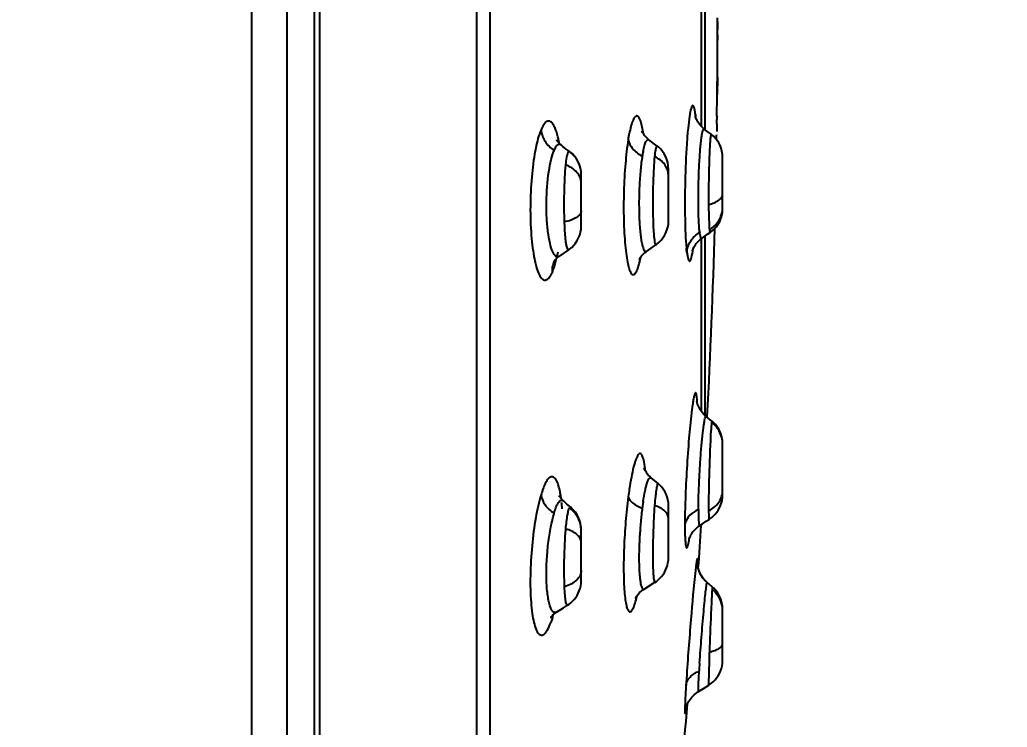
# Model space of a CAD drawing. Header units: millimetres. Extents: x 1241 to 1836, y -3 to 418.
# Drawn here: x 1492.24 to 1509.21, y 182.43 to 194.59 of the extents above; entities that cross this region are included whole.
import ezdxf

# ---------------------------------------------------------------- set-up
doc = ezdxf.new("R2010")
doc.units = ezdxf.units.MM
doc.header["$LTSCALE"] = 32.67
doc.header["$PDMODE"] = 3
doc.header["$PDSIZE"] = 0.3
doc.layers.get('0').update_dxf_attribs({"linetype": 'CONTINUOUS'})
doc.layers.get('Defpoints').update_dxf_attribs({"linetype": 'CONTINUOUS'})
doc.layers.add('1', color=7, linetype='CONTINUOUS')
doc.layers.add('\\M+5B3DF\\M+5B4E7\\M+5CFDF', color=3, linetype='CONTINUOUS', lineweight=18)
doc.styles.add('\\M+5CAFD\\M+5D7D6', font='txt.shx')
doc.dimstyles.new('X\\M+5B3DF\\M+5B4E7\\M+5D1F9\\M+5CABD', dxfattribs={"dimtxt": 2, "dimasz": 1.5, "dimexe": 0.5, "dimexo": 0, "dimgap": 1, "dimtad": 1, "dimtoh": 1, "dimdec": 1, "dimzin": 1, "dimdsep": 46, "dimtxsty": '\\M+5CAFD\\M+5D7D6', "dimcen": 0, "dimadec": 0, "dimazin": 0, "dimtfac": 1, "dimtdec": 1, "dimtmove": 0, "dimatfit": 3, "dimfxl": 0, "dimtolj": 1, "dimtzin": 0, "dimarcsym": 0})

# ---------------------------------------------------------------- blocks, each defined once
blk = doc.blocks.new('*D53')
at = {"layer": '\\M+5B3DF\\M+5B4E7\\M+5CFDF', "color": 0, "lineweight": -2}
for p, q in [((1498.259, 234.288), (1539.015, 234.288)), ((1538.515, 110.356), (1538.515, 229.288)), ((1416.232, 105.356), (1539.015, 105.356))]:
    blk.add_line(p, q, dxfattribs=at)
at = {"layer": '\\M+5B3DF\\M+5B4E7\\M+5CFDF', "color": 0}
for points in [[(1537.682, 229.288), (1539.348, 229.288), (1538.515, 234.288)], [(1537.682, 110.356), (1539.348, 110.356), (1538.515, 105.356)]]:
    blk.add_solid(points, dxfattribs=at)
at = {"layer": 'Defpoints', "color": 0}
for p in [(1498.259, 234.288), (1538.515, 234.288), (1416.232, 105.356)]:
    blk.add_point(p, dxfattribs=at)
at = {"layer": '\\M+5B3DF\\M+5B4E7\\M+5CFDF', "color": 0, "insert": (1534.515, 169.822), "char_height": 6, "attachment_point": 5, "rotation": 90, "style": '\\M+5CAFD\\M+5D7D6'}
blk.add_mtext('\\A1;128.9', dxfattribs=at)
blk = doc.blocks.new('*D54')
at = {"layer": '\\M+5B3DF\\M+5B4E7\\M+5CFDF', "color": 0, "lineweight": -2}
for p, q in [((1498.259, 234.288), (1521.411, 234.288)), ((1520.911, 159.95), (1520.911, 229.288)), ((1498.259, 154.95), (1521.411, 154.95))]:
    blk.add_line(p, q, dxfattribs=at)
at = {"layer": '\\M+5B3DF\\M+5B4E7\\M+5CFDF', "color": 0}
for points in [[(1520.078, 229.288), (1521.745, 229.288), (1520.911, 234.288)], [(1520.078, 159.95), (1521.745, 159.95), (1520.911, 154.95)]]:
    blk.add_solid(points, dxfattribs=at)
at = {"layer": 'Defpoints', "color": 0}
for p in [(1498.259, 234.288), (1520.911, 234.288), (1498.259, 154.95)]:
    blk.add_point(p, dxfattribs=at)
at = {"layer": '\\M+5B3DF\\M+5B4E7\\M+5CFDF', "color": 0, "insert": (1516.911, 194.619), "char_height": 6, "attachment_point": 5, "rotation": 90, "style": '\\M+5CAFD\\M+5D7D6'}
blk.add_mtext('\\A1;79.3', dxfattribs=at)
blk = doc.blocks.new('*D57')
at = {"layer": '\\M+5B3DF\\M+5B4E7\\M+5CFDF', "color": 0, "lineweight": -2}
blk.add_arc((1407.106, 194.619), 53.683, 235.8747, 354.6616, dxfattribs=at)
at = {"layer": '\\M+5B3DF\\M+5B4E7\\M+5CFDF', "color": 0}
for points in [[(1459.724, 189.663), (1461.389, 189.586), (1460.79, 194.619)], [(1376.491, 149.512), (1377.489, 150.847), (1372.986, 153.174)]]:
    blk.add_solid(points, dxfattribs=at)
at = {"layer": 'Defpoints', "color": 0}
for p in [(1415.416, 204.713), (1379.014, 194.619), (1508.564, 194.619), (1410.562, 141.047), (1348.677, 123.647)]:
    blk.add_point(p, dxfattribs=at)
at = {"layer": '\\M+5B3DF\\M+5B4E7\\M+5CFDF', "color": 0, "insert": (1428.314, 149.689), "char_height": 6, "attachment_point": 5, "rotation": 25.2682, "style": '\\M+5CAFD\\M+5D7D6'}
blk.add_mtext('\\A1;129°', dxfattribs=at)

msp = doc.modelspace()

# ---------------------------------------------------------------- linework, layer by layer
at = {"color": 7, "linetype": 'Continuous'}
for p, q in [((1503.948, 196.489), (1503.948, 192.755)), ((1504.008, 196.532), (1504.008, 192.709)), ((1504.227, 194.555), (1504.228, 194.52)), ((1504.228, 194.361), (1504.227, 194.38)), ((1504.228, 194.361), (1504.227, 194.38)), ((1504.229, 194.23), (1504.228, 194.276)), ((1504.229, 194.329), (1504.229, 194.238)), ((1504.225, 193.602), (1504.225, 193.537)), ((1504.226, 193.614), (1504.226, 193.63)), ((1504.225, 193.537), (1504.226, 193.454)), ((1504.219, 193.104), (1504.221, 193.104)), ((1504.219, 192.929), (1504.216, 192.929)), ((1504.219, 192.922), (1504.219, 192.929)), ((1504.219, 192.922), (1504.219, 192.929)), ((1504.219, 192.929), (1504.219, 192.922)), ((1503.85, 192.891), (1503.85, 192.891)), ((1504.217, 192.8), (1504.215, 192.668)), ((1504.046, 192.674), (1504, 192.709)), ((1504.118, 192.618), (1504.046, 192.674)), ((1504.118, 192.618), (1504.118, 192.618)), ((1501.468, 192.518), (1501.466, 192.522)), ((1501.54, 192.436), (1501.536, 192.439)), ((1501.564, 192.415), (1501.54, 192.435)), ((1501.612, 192.377), (1501.564, 192.415)), ((1503.048, 192.525), (1503.049, 192.524)), ((1503.189, 192.417), (1503.049, 192.525)), ((1501.685, 192.322), (1501.682, 192.323)), ((1504.315, 192.221), (1504.312, 192.274)), ((1504.315, 191.337), (1504.315, 192.219)), ((1501.885, 191.048), (1501.885, 191.919)), ((1503.385, 191.131), (1503.385, 192.02)), ((1504.311, 191.28), (1504.315, 191.336)), ((1504.279, 191.159), (1504.294, 191.202)), ((1504.056, 190.901), (1504.099, 190.931)), ((1504.098, 190.933), (1504.098, 190.933)), ((1503.007, 190.607), (1503.17, 190.72)), ((1503.17, 190.72), (1503.171, 190.72)), ((1503.948, 190.831), (1503.948, 187.86)), ((1503.957, 190.831), (1503.957, 190.831)), ((1504.008, 190.867), (1504.008, 187.791)), ((1501.507, 190.52), (1501.671, 190.635)), ((1501.671, 190.635), (1501.671, 190.635)), ((1502.98, 190.587), (1503.007, 190.607)), ((1501.42, 190.436), (1501.42, 190.436)), ((1504.032, 187.77), (1504.03, 187.771)), ((1504.032, 187.77), (1504.032, 187.77)), ((1504.068, 187.74), (1504.032, 187.77)), ((1504.132, 187.687), (1504.068, 187.74)), ((1504.133, 187.688), (1504.13, 187.685)), ((1504.133, 187.687), (1504.133, 187.688)), ((1504.289, 187.458), (1504.27, 187.507)), ((1504.315, 187.3), (1504.312, 187.354)), ((1504.315, 186.423), (1504.315, 187.3)), ((1503.206, 186.615), (1503.087, 186.715)), ((1503.207, 186.615), (1503.206, 186.615)), ((1501.579, 186.318), (1501.58, 186.317)), ((1501.597, 186.301), (1501.58, 186.317)), ((1501.638, 186.265), (1501.597, 186.301)), ((1503.385, 185.344), (1503.385, 186.231)), ((1501.857, 185.987), (1501.838, 186.036)), ((1503.968, 185.925), (1504.034, 185.969)), ((1504.034, 185.969), (1504.084, 186)), ((1504.084, 186), (1504.096, 186.008)), ((1501.885, 185.824), (1501.881, 185.88)), ((1501.885, 184.95), (1501.885, 185.824)), ((1503.921, 185.894), (1503.92, 185.893)), ((1503.921, 185.894), (1503.968, 185.925)), ((1503.921, 185.894), (1503.921, 185.894)), ((1503.947, 185.912), (1503.947, 185.899)), ((1503.947, 185.899), (1503.947, 185.896)), ((1503.968, 185.005), (1503.951, 185.03)), ((1502.965, 184.803), (1503.151, 184.92)), ((1502.965, 184.803), (1502.965, 184.803)), ((1504.076, 184.891), (1504.048, 184.915)), ((1504.114, 184.858), (1504.05, 184.915)), ((1504.139, 184.839), (1504.078, 184.891)), ((1504.136, 184.817), (1504.134, 184.798)), ((1501.461, 184.407), (1501.582, 184.483)), ((1501.582, 184.483), (1501.65, 184.525)), ((1504.315, 184.458), (1504.312, 184.511)), ((1504.315, 183.58), (1504.315, 184.456)), ((1501.439, 184.392), (1501.461, 184.407)), ((1503.902, 183.045), (1503.984, 183.097)), ((1503.984, 183.097), (1504.075, 183.153))]:
    msp.add_line(p, q, dxfattribs=at)
for points in [[(1503.936, 192.769), (1503.917, 192.791), (1503.901, 192.813), (1503.887, 192.834), (1503.875, 192.854), (1503.866, 192.873), (1503.858, 192.89), (1503.853, 192.904), (1503.849, 192.915), (1503.846, 192.924), (1503.845, 192.929), (1503.845, 192.93)], [(1504, 192.709), (1503.981, 192.724), (1503.957, 192.746), (1503.936, 192.769)], [(1503.048, 192.525), (1503.019, 192.55), (1502.995, 192.574), (1502.975, 192.597), (1502.96, 192.618), (1502.948, 192.636), (1502.939, 192.651), (1502.934, 192.662), (1502.93, 192.67), (1502.93, 192.671)], [(1504.312, 192.274), (1504.303, 192.327), (1504.289, 192.378), (1504.27, 192.426), (1504.247, 192.471), (1504.22, 192.513), (1504.189, 192.551), (1504.156, 192.586), (1504.118, 192.618)], [(1501.536, 192.439), (1501.514, 192.46), (1501.496, 192.479), (1501.483, 192.495), (1501.474, 192.509), (1501.468, 192.518)], [(1503.385, 192.021), (1503.381, 192.077), (1503.372, 192.132), (1503.357, 192.185), (1503.337, 192.234), (1503.312, 192.28), (1503.283, 192.323), (1503.251, 192.361), (1503.216, 192.395), (1503.189, 192.418)], [(1501.685, 192.321), (1501.663, 192.338), (1501.612, 192.377)], [(1501.885, 191.922), (1501.882, 191.969), (1501.876, 192.016), (1501.865, 192.061), (1501.85, 192.104), (1501.832, 192.145), (1501.811, 192.183), (1501.787, 192.218), (1501.761, 192.251), (1501.732, 192.281), (1501.702, 192.308), (1501.685, 192.322)], [(1504.178, 190.993), (1504.21, 191.031), (1504.24, 191.074), (1504.265, 191.12), (1504.286, 191.171), (1504.302, 191.224), (1504.311, 191.28)], [(1504.294, 191.202), (1504.305, 191.248), (1504.312, 191.295), (1504.315, 191.343)], [(1503.171, 190.72), (1503.187, 190.732), (1503.224, 190.763), (1503.258, 190.798), (1503.289, 190.837), (1503.317, 190.879), (1503.34, 190.925), (1503.359, 190.973), (1503.373, 191.024), (1503.382, 191.077), (1503.385, 191.131)], [(1504.098, 190.933), (1504.127, 190.954), (1504.158, 190.981), (1504.187, 191.011), (1504.214, 191.044), (1504.239, 191.079), (1504.261, 191.118), (1504.279, 191.159)], [(1501.671, 190.635), (1501.684, 190.645), (1501.722, 190.676), (1501.756, 190.711), (1501.788, 190.749), (1501.816, 190.792), (1501.839, 190.837), (1501.859, 190.886), (1501.873, 190.938), (1501.882, 190.991), (1501.885, 191.045)], [(1503.957, 190.83), (1504.01, 190.869), (1504.056, 190.901)], [(1503.795, 190.617), (1503.795, 190.616), (1503.795, 190.615), (1503.796, 190.618), (1503.798, 190.624), (1503.801, 190.633), (1503.806, 190.645), (1503.813, 190.66), (1503.822, 190.678), (1503.833, 190.697), (1503.847, 190.719), (1503.863, 190.741), (1503.883, 190.764)], [(1503.883, 190.764), (1503.905, 190.787), (1503.931, 190.81), (1503.957, 190.831)], [(1502.88, 190.465), (1502.881, 190.468), (1502.885, 190.475), (1502.891, 190.485), (1502.899, 190.498), (1502.909, 190.513), (1502.922, 190.53), (1502.938, 190.548), (1502.958, 190.567), (1502.98, 190.587)], [(1501.416, 190.428), (1501.418, 190.43), (1501.422, 190.437), (1501.429, 190.446), (1501.44, 190.46), (1501.455, 190.476), (1501.474, 190.495), (1501.5, 190.516)], [(1503.89, 187.968), (1503.884, 187.986), (1503.88, 188.001), (1503.876, 188.014), (1503.874, 188.022), (1503.874, 188.027)], [(1503.936, 187.878), (1503.921, 187.902), (1503.909, 187.925), (1503.899, 187.947), (1503.89, 187.968)], [(1504.032, 187.77), (1504.017, 187.783), (1503.993, 187.806), (1503.971, 187.83), (1503.952, 187.854), (1503.936, 187.878)], [(1504.27, 187.507), (1504.247, 187.552), (1504.22, 187.593), (1504.19, 187.632), (1504.157, 187.666), (1504.133, 187.687)], [(1504.312, 187.354), (1504.303, 187.407), (1504.289, 187.458)], [(1503.086, 186.714), (1503.083, 186.717), (1503.057, 186.741), (1503.036, 186.763), (1503.019, 186.785), (1503.004, 186.806), (1502.993, 186.824), (1502.984, 186.841), (1502.977, 186.855), (1502.972, 186.867), (1502.969, 186.875), (1502.967, 186.88), (1502.967, 186.88), (1502.967, 186.88)], [(1503.385, 186.232), (1503.382, 186.285), (1503.373, 186.337), (1503.36, 186.387), (1503.342, 186.435), (1503.319, 186.479), (1503.293, 186.521), (1503.264, 186.558), (1503.232, 186.593), (1503.207, 186.615)], [(1501.579, 186.318), (1501.576, 186.321), (1501.553, 186.343), (1501.536, 186.364), (1501.522, 186.382), (1501.513, 186.397), (1501.506, 186.409), (1501.505, 186.412)], [(1504.216, 186.123), (1504.24, 186.16), (1504.262, 186.198), (1504.28, 186.239), (1504.295, 186.283), (1504.306, 186.328), (1504.312, 186.375), (1504.315, 186.422)], [(1501.705, 186.208), (1501.682, 186.227), (1501.638, 186.265)], [(1501.838, 186.036), (1501.814, 186.081), (1501.786, 186.123), (1501.754, 186.161), (1501.72, 186.195), (1501.705, 186.209)], [(1501.881, 185.88), (1501.872, 185.934), (1501.857, 185.987)], [(1504.096, 186.008), (1504.129, 186.032), (1504.16, 186.06), (1504.189, 186.09), (1504.216, 186.123)], [(1503.76, 185.714), (1503.771, 185.734), (1503.784, 185.755), (1503.8, 185.779), (1503.819, 185.803), (1503.841, 185.828)], [(1503.841, 185.828), (1503.867, 185.852), (1503.896, 185.876), (1503.921, 185.894)], [(1503.739, 185.668), (1503.737, 185.661), (1503.736, 185.656), (1503.736, 185.654), (1503.736, 185.656), (1503.738, 185.661), (1503.741, 185.669), (1503.745, 185.681), (1503.752, 185.696), (1503.76, 185.714)], [(1503.151, 184.919), (1503.177, 184.936), (1503.208, 184.961), (1503.238, 184.989), (1503.266, 185.019), (1503.292, 185.052), (1503.315, 185.088), (1503.335, 185.126), (1503.352, 185.166), (1503.366, 185.209), (1503.376, 185.253), (1503.382, 185.298), (1503.385, 185.343)], [(1503.951, 185.03), (1503.937, 185.056), (1503.925, 185.081), (1503.914, 185.106), (1503.905, 185.129), (1503.898, 185.152), (1503.893, 185.173), (1503.889, 185.192), (1503.886, 185.209), (1503.884, 185.223), (1503.883, 185.234), (1503.882, 185.242), (1503.882, 185.248), (1503.882, 185.251), (1503.882, 185.252)], [(1503.964, 185.012), (1503.947, 185.038), (1503.933, 185.065), (1503.92, 185.092), (1503.909, 185.118), (1503.901, 185.143), (1503.897, 185.157)], [(1501.65, 184.526), (1501.673, 184.541), (1501.705, 184.565), (1501.735, 184.593), (1501.764, 184.623), (1501.79, 184.656), (1501.813, 184.692), (1501.834, 184.731), (1501.852, 184.771), (1501.866, 184.813), (1501.876, 184.858), (1501.882, 184.903), (1501.885, 184.949)], [(1504.048, 184.915), (1504.026, 184.937), (1504.003, 184.961), (1503.983, 184.986), (1503.964, 185.012)], [(1504.028, 184.934), (1504.006, 184.957), (1503.986, 184.981), (1503.968, 185.005)], [(1502.824, 184.66), (1502.822, 184.655), (1502.82, 184.65), (1502.82, 184.649), (1502.821, 184.651), (1502.823, 184.657), (1502.828, 184.665), (1502.835, 184.677), (1502.845, 184.691), (1502.856, 184.706), (1502.871, 184.724), (1502.889, 184.742), (1502.91, 184.762), (1502.934, 184.782), (1502.965, 184.803)], [(1504.224, 184.745), (1504.195, 184.783), (1504.163, 184.817), (1504.139, 184.839)], [(1504.312, 184.511), (1504.304, 184.562), (1504.29, 184.612), (1504.272, 184.66), (1504.25, 184.704), (1504.224, 184.745)], [(1501.365, 184.321), (1501.365, 184.32), (1501.362, 184.315), (1501.362, 184.314), (1501.363, 184.316), (1501.368, 184.322), (1501.375, 184.332), (1501.385, 184.344), (1501.399, 184.358), (1501.417, 184.375), (1501.439, 184.392)], [(1504.075, 183.153), (1504.088, 183.161), (1504.122, 183.185), (1504.154, 183.212), (1504.184, 183.243), (1504.212, 183.276), (1504.237, 183.312), (1504.259, 183.352), (1504.278, 183.393), (1504.294, 183.438), (1504.305, 183.484), (1504.312, 183.531), (1504.315, 183.58)], [(1503.685, 182.748), (1503.684, 182.744), (1503.684, 182.741), (1503.683, 182.739), (1503.683, 182.74), (1503.684, 182.742), (1503.685, 182.747), (1503.687, 182.754), (1503.689, 182.764), (1503.693, 182.776), (1503.698, 182.792), (1503.705, 182.809), (1503.713, 182.83), (1503.724, 182.852), (1503.737, 182.875), (1503.752, 182.899), (1503.769, 182.923), (1503.787, 182.947), (1503.808, 182.969), (1503.83, 182.991), (1503.854, 183.011), (1503.879, 183.03), (1503.901, 183.045)]]:
    msp.add_lwpolyline(points, dxfattribs=at)
for centre, radius, start, end in [((1372.885, 194.619), 131.342, 359.89569, 0), ((1460.057, 194.361), 44.172, 359.9585, 0.0731), ((1372.885, 194.619), 131.345, 359.56836, 359.83023), ((1372.885, 194.619), 131.342, 359.26282, 359.50288), ((1502.414, 193.46), 1.811, 357.453, 359.817), ((1504.23, 192.942), 0.383, 177.1166, 183.8226), ((1504.243, 192.942), 0.396, 183.8014, 187.397), ((1501.221, 192.635), 2.647, 5.7473, 5.9257), ((1500.752, 192.292), 2.228, 8.6465, 10.0699), ((1499.208, 192.036), 2.339, 10.6539, 11.0734), ((1501.385, 191.922), 0.5, 0.0102, 53.473), ((1505.12, 191.906), 2.211, 169.3487, 171.196), ((1504.666, 191.984), 1.751, 168.6572, 169.1307), ((1503.875, 191.37), 0.44, 356.499, 359.9948), ((1503.857, 191.375), 0.459, 326.5761, 333.097), ((1505.078, 191.091), 1.167, 187.1634, 187.6532), ((1372.885, 194.619), 131.345, 357.01046, 358.4217), ((1503.826, 191.402), 0.5, 301.4895, 307.566), ((1498.809, 191.113), 2.727, 346.9407, 349.1313), ((1501.772, 190.285), 0.383, 158.1261, 170.9104), ((1501.768, 190.286), 0.378, 156.7717, 158.1045), ((1501.017, 190.88), 1.927, 346.4557, 347.3978), ((1500.625, 190.967), 2.328, 347.4066, 348.6258), ((1509.56, 187.136), 5.822, 172.3529, 173.1545), ((1503.822, 187.28), 0.496, 40.6346, 52.0912), ((1503.827, 187.285), 0.489, 29.0272, 40.593), ((1503.837, 187.29), 0.478, 0.0185, 29.0139), ((1500.693, 186.616), 2.304, 5.5287, 6.6932), ((1509.801, 185.47), 7.167, 171.6037, 172.6386), ((1499.261, 186.045), 2.301, 7.8828, 8.5788), ((1507.412, 185.639), 4.512, 171.5041, 171.7472), ((1498.25, 185.926), 3.319, 4.4666, 6.3056), ((1501.394, 185.797), 0.495, 52.9763, 54.3562), ((1508.177, 185.542), 5.283, 171.901, 172.8881), ((1504.117, 185.677), 0.54, 113.9351, 118.811), ((1501.41, 185.808), 0.475, 12.1852, 30.3186), ((1501.414, 185.81), 0.471, 0.0259, 12.1298), ((1510.575, 185.903), 6.909, 180.0041, 180.7119), ((1369.175, 194.619), 135.054, 355.98277, 356.29672), ((1503.83, 184.412), 0.492, 46.2138, 51.6915), ((1500.622, 185.208), 2.283, 345.721, 346.8967), ((1503.853, 184.43), 0.462, 23.5721, 29.3029), ((1503.859, 184.432), 0.456, 3.0103, 23.5962), ((1503.866, 184.433), 0.449, 0.0017, 2.959), ((1501.687, 184.336), 0.298, 177.5945, 184.7212), ((1499.176, 184.981), 2.313, 343.1852, 344.5001), ((1500.197, 184.654), 1.24, 339.4627, 339.9253), ((1516.191, 183.344), 12.11, 178.2103, 178.6486), ((1515.434, 182.728), 11.543, 176.0132, 176.7094), ((1535.517, 181.201), 31.89, 176.2827, 176.4832), ((1369.175, 194.619), 135.054, 352.97674, 354.99271)]:
    msp.add_arc(centre, radius, start, end, dxfattribs=at)
for points in [[(1504.228, 194.52), (1504.23, 194.486), (1504.229, 194.452), (1504.229, 194.418)], [(1504.228, 194.276), (1504.228, 194.304), (1504.228, 194.333), (1504.228, 194.361)], [(1504.224, 193.38), (1504.223, 193.355), (1504.222, 193.329), (1504.221, 193.304)], [(1504.218, 192.8), (1504.218, 192.84), (1504.218, 192.881), (1504.219, 192.922)], [(1504.211, 192.524), (1504.211, 192.554), (1504.212, 192.584), (1504.213, 192.615)], [(1501.441, 192.387), (1501.446, 192.396), (1501.451, 192.405), (1501.457, 192.414)], [(1501.52, 192.447), (1501.527, 192.445), (1501.534, 192.441), (1501.54, 192.436)], [(1504.131, 191.006), (1504.173, 191.038), (1504.21, 191.078), (1504.24, 191.122)], [(1501.39, 190.255), (1501.388, 190.285), (1501.389, 190.315), (1501.394, 190.345)], [(1501.441, 186.175), (1501.446, 186.19), (1501.451, 186.205), (1501.457, 186.219)], [(1504.17, 184.767), (1504.204, 184.735), (1504.233, 184.697), (1504.256, 184.656)]]:
    msp.add_open_spline(points, degree=3, dxfattribs=at)
for points, knots in [([(1504.222, 193.479), (1504.223, 193.502), (1504.225, 193.547), (1504.225, 193.591), (1504.226, 193.614)], [0, 0, 0, 0, 0.500106, 1, 1, 1, 1]), ([(1503.821, 193.09), (1503.818, 193.096), (1503.815, 193.107), (1503.798, 193.115), (1503.786, 193.099), (1503.781, 193.087), (1503.778, 193.079)], [0, 0, 0, 0, 0.285294, 0.442794, 0.642319, 1, 1, 1, 1]), ([(1503.848, 192.961), (1503.844, 192.987), (1503.837, 193.03), (1503.827, 193.074), (1503.821, 193.09)], [0, 0, 0, 0, 0.599284, 1, 1, 1, 1]), ([(1502.946, 192.682), (1502.939, 192.72), (1502.925, 192.785), (1502.903, 192.86), (1502.881, 192.902), (1502.867, 192.922), (1502.85, 192.934), (1502.824, 192.935), (1502.793, 192.901), (1502.765, 192.839), (1502.735, 192.745), (1502.719, 192.671), (1502.711, 192.629)], [0, 0, 0, 0, 0.184559, 0.321803, 0.37206, 0.41059, 0.439758, 0.464823, 0.529615, 0.638295, 0.795946, 1, 1, 1, 1]), ([(1503.746, 192.929), (1503.735, 192.861), (1503.717, 192.703), (1503.687, 192.331), (1503.666, 191.809), (1503.664, 191.21), (1503.677, 190.825), (1503.693, 190.66)], [0, 0, 0, 0, 0.091446, 0.209214, 0.493095, 0.780444, 1, 1, 1, 1]), ([(1503.778, 193.079), (1503.771, 193.06), (1503.759, 193.01), (1503.75, 192.959), (1503.746, 192.929)], [0, 0, 0, 0, 0.408599, 1, 1, 1, 1]), ([(1503.854, 192.908), (1503.853, 192.913), (1503.851, 192.93), (1503.849, 192.948), (1503.848, 192.961)], [0, 0, 0, 0, 0.262871, 1, 1, 1, 1]), ([(1501.225, 192.761), (1501.223, 192.756), (1501.211, 192.735), (1501.202, 192.714), (1501.195, 192.697)], [0, 0, 0, 0, 0.231603, 1, 1, 1, 1]), ([(1501.484, 192.575), (1501.476, 192.606), (1501.461, 192.663), (1501.432, 192.738), (1501.401, 192.795), (1501.369, 192.833), (1501.33, 192.851), (1501.29, 192.841), (1501.255, 192.808), (1501.235, 192.778), (1501.225, 192.761)], [0, 0, 0, 0, 0.208328, 0.380187, 0.516042, 0.618947, 0.698102, 0.774321, 0.871162, 1, 1, 1, 1]), ([(1501.195, 192.697), (1501.153, 192.598), (1501.089, 192.347), (1501.031, 191.926), (1501.006, 191.444), (1501.013, 191.033), (1501.041, 190.725), (1501.069, 190.529), (1501.104, 190.366), (1501.146, 190.241), (1501.189, 190.155), (1501.24, 190.112), (1501.281, 190.114), (1501.309, 190.13), (1501.336, 190.156), (1501.351, 190.179), (1501.359, 190.192)], [0, 0, 0, 0, 0.116278, 0.274963, 0.45599, 0.634684, 0.715449, 0.786972, 0.847176, 0.894452, 0.928255, 0.95045, 0.959937, 0.970624, 0.983791, 1, 1, 1, 1]), ([(1501.195, 192.697), (1501.201, 192.628), (1501.252, 192.487), (1501.358, 192.382), (1501.42, 192.341)], [0, 0, 0, 0, 0.485287, 1, 1, 1, 1]), ([(1501.504, 192.485), (1501.502, 192.493), (1501.496, 192.523), (1501.49, 192.553), (1501.484, 192.575)], [0, 0, 0, 0, 0.260258, 1, 1, 1, 1]), ([(1502.693, 192.529), (1502.695, 192.538), (1502.7, 192.572), (1502.706, 192.605), (1502.711, 192.629)], [0, 0, 0, 0, 0.260536, 1, 1, 1, 1]), ([(1503.914, 190.995), (1503.908, 191.065), (1503.901, 191.225), (1503.897, 191.485), (1503.9, 191.775), (1503.909, 192.021), (1503.92, 192.21), (1503.928, 192.337), (1503.938, 192.449), (1503.949, 192.542), (1503.963, 192.622), (1503.969, 192.664), (1503.989, 192.717), (1504, 192.709)], [0, 0, 0, 0, 0.122688, 0.278286, 0.451777, 0.625272, 0.706404, 0.780574, 0.846114, 0.901644, 0.945757, 0.977115, 1, 1, 1, 1]), ([(1504.118, 192.618), (1504.116, 192.619), (1504.11, 192.608), (1504.11, 192.594), (1504.104, 192.561), (1504.099, 192.496), (1504.092, 192.384), (1504.085, 192.223), (1504.079, 192.033), (1504.074, 191.759), (1504.073, 191.548), (1504.074, 191.409)], [0, 0, 0, 0, 0.00455, 0.019088, 0.044715, 0.081335, 0.184102, 0.319823, 0.479885, 0.654085, 1, 1, 1, 1]), ([(1501.457, 192.414), (1501.466, 192.426), (1501.483, 192.445), (1501.51, 192.449), (1501.52, 192.447)], [0, 0, 0, 0, 0.571978, 1, 1, 1, 1]), ([(1502.693, 192.529), (1502.672, 192.393), (1502.638, 192.096), (1502.618, 191.715), (1502.613, 191.391), (1502.615, 191.151), (1502.624, 190.925), (1502.638, 190.72), (1502.658, 190.544), (1502.679, 190.417), (1502.7, 190.335), (1502.715, 190.288), (1502.73, 190.251), (1502.747, 190.225), (1502.764, 190.208), (1502.795, 190.204), (1502.831, 190.248), (1502.862, 190.323), (1502.88, 190.389), (1502.89, 190.429)], [0, 0, 0, 0, 0.157892, 0.342268, 0.437206, 0.529792, 0.617079, 0.696255, 0.764692, 0.820377, 0.842972, 0.861898, 0.877107, 0.888694, 0.897174, 0.903993, 0.921828, 0.953507, 1, 1, 1, 1]), ([(1502.693, 192.529), (1502.701, 192.471), (1502.765, 192.351), (1502.872, 192.275), (1502.934, 192.244)], [0, 0, 0, 0, 0.457567, 1, 1, 1, 1]), ([(1502.949, 192.329), (1502.956, 192.361), (1502.966, 192.406), (1502.984, 192.461), (1502.996, 192.49), (1503.008, 192.512), (1503.021, 192.526), (1503.036, 192.532), (1503.045, 192.528), (1503.048, 192.525)], [0, 0, 0, 0, 0.413468, 0.576755, 0.710163, 0.813572, 0.88878, 0.943964, 1, 1, 1, 1]), ([(1503.188, 192.418), (1503.183, 192.42), (1503.176, 192.408), (1503.171, 192.394), (1503.163, 192.362), (1503.154, 192.309), (1503.148, 192.262), (1503.145, 192.235)], [0, 0, 0, 0, 0.0705, 0.148236, 0.257882, 0.571917, 1, 1, 1, 1]), ([(1501.397, 190.599), (1501.376, 190.645), (1501.343, 190.76), (1501.309, 190.958), (1501.289, 191.196), (1501.285, 191.541), (1501.307, 191.876), (1501.365, 192.169), (1501.4, 192.29), (1501.42, 192.341)], [0, 0, 0, 0, 0.086087, 0.20168, 0.340466, 0.49211, 0.786921, 0.907687, 1, 1, 1, 1]), ([(1501.42, 192.341), (1501.422, 192.345), (1501.428, 192.361), (1501.435, 192.376), (1501.441, 192.387)], [0, 0, 0, 0, 0.268882, 1, 1, 1, 1]), ([(1501.658, 192.304), (1501.646, 192.279), (1501.63, 192.207), (1501.62, 192.136), (1501.615, 192.091)], [0, 0, 0, 0, 0.380702, 1, 1, 1, 1]), ([(1501.658, 192.304), (1501.659, 192.306), (1501.661, 192.311), (1501.664, 192.315), (1501.667, 192.318)], [0, 0, 0, 0, 0.29091, 1, 1, 1, 1]), ([(1501.667, 192.318), (1501.668, 192.32), (1501.672, 192.323), (1501.679, 192.324), (1501.682, 192.323)], [0, 0, 0, 0, 0.304346, 1, 1, 1, 1]), ([(1502.934, 192.245), (1502.922, 192.166), (1502.902, 191.994), (1502.882, 191.725), (1502.876, 191.441), (1502.88, 191.207), (1502.89, 191.032), (1502.9, 190.918), (1502.913, 190.819), (1502.928, 190.737), (1502.944, 190.672), (1502.961, 190.63), (1502.981, 190.601), (1503.001, 190.603), (1503.007, 190.607)], [0, 0, 0, 0, 0.142333, 0.307844, 0.481872, 0.649014, 0.725125, 0.79384, 0.853809, 0.903831, 0.942954, 0.970606, 0.987583, 1, 1, 1, 1]), ([(1503.145, 192.235), (1503.139, 192.169), (1503.129, 192.023), (1503.118, 191.788), (1503.115, 191.532), (1503.116, 191.279), (1503.12, 191.083), (1503.128, 190.945), (1503.134, 190.865), (1503.143, 190.796), (1503.148, 190.759), (1503.161, 190.714), (1503.17, 190.72)], [0, 0, 0, 0, 0.129283, 0.28907, 0.463057, 0.634375, 0.78631, 0.850526, 0.904943, 0.947842, 0.977716, 1, 1, 1, 1]), ([(1503.385, 191.913), (1503.385, 191.978), (1503.331, 192.119), (1503.213, 192.204), (1503.145, 192.235)], [0, 0, 0, 0, 0.467084, 1, 1, 1, 1]), ([(1501.615, 192.091), (1501.608, 192.021), (1501.598, 191.867), (1501.589, 191.624), (1501.586, 191.368), (1501.591, 191.195), (1501.594, 191.111)], [0, 0, 0, 0, 0.216224, 0.471677, 0.741612, 1, 1, 1, 1]), ([(1501.885, 191.783), (1501.885, 191.814), (1501.871, 191.881), (1501.792, 192.004), (1501.689, 192.065), (1501.615, 192.091)], [0, 0, 0, 0, 0.216588, 0.457264, 1, 1, 1, 1]), ([(1504.074, 191.409), (1504.107, 191.417), (1504.169, 191.438), (1504.247, 191.481), (1504.3, 191.532), (1504.315, 191.575), (1504.315, 191.594)], [0, 0, 0, 0, 0.323585, 0.603419, 0.824992, 1, 1, 1, 1]), ([(1504.074, 191.409), (1504.074, 191.368), (1504.076, 191.236), (1504.081, 191.105), (1504.085, 191.014)], [0, 0, 0, 0, 0.309659, 1, 1, 1, 1]), ([(1501.885, 191.305), (1501.885, 191.284), (1501.866, 191.236), (1501.801, 191.182), (1501.707, 191.138), (1501.633, 191.119), (1501.594, 191.111)], [0, 0, 0, 0, 0.166672, 0.387787, 0.673048, 1, 1, 1, 1]), ([(1504.266, 191.167), (1504.273, 191.181), (1504.298, 191.237), (1504.311, 191.298), (1504.314, 191.343)], [0, 0, 0, 0, 0.255881, 1, 1, 1, 1]), ([(1501.594, 191.111), (1501.595, 191.075), (1501.597, 191.006), (1501.603, 190.908), (1501.61, 190.823), (1501.619, 190.753), (1501.63, 190.698), (1501.64, 190.663), (1501.649, 190.644), (1501.656, 190.636), (1501.664, 190.632), (1501.669, 190.634), (1501.671, 190.635)], [0, 0, 0, 0, 0.217644, 0.415669, 0.588147, 0.731565, 0.84385, 0.923345, 0.950767, 0.970636, 0.985263, 1, 1, 1, 1]), ([(1503.701, 190.59), (1503.706, 190.658), (1503.754, 190.797), (1503.86, 190.897), (1503.921, 190.935)], [0, 0, 0, 0, 0.486706, 1, 1, 1, 1]), ([(1503.92, 190.945), (1503.919, 190.949), (1503.917, 190.966), (1503.916, 190.982), (1503.914, 190.995)], [0, 0, 0, 0, 0.233824, 1, 1, 1, 1]), ([(1503.957, 190.831), (1503.955, 190.83), (1503.951, 190.829), (1503.946, 190.833), (1503.942, 190.84), (1503.935, 190.858), (1503.928, 190.89), (1503.923, 190.919), (1503.921, 190.935)], [0, 0, 0, 0, 0.043203, 0.090666, 0.162684, 0.265003, 0.565997, 1, 1, 1, 1]), ([(1504.085, 191.014), (1504.085, 191.01), (1504.086, 190.998), (1504.087, 190.985), (1504.087, 190.976)], [0, 0, 0, 0, 0.277133, 1, 1, 1, 1]), ([(1504.087, 190.976), (1504.089, 190.964), (1504.088, 190.956), (1504.095, 190.931), (1504.098, 190.932)], [0, 0, 0, 0, 0.771246, 1, 1, 1, 1]), ([(1501.507, 190.521), (1501.499, 190.515), (1501.478, 190.507), (1501.446, 190.521), (1501.419, 190.554), (1501.404, 190.582), (1501.397, 190.599)], [0, 0, 0, 0, 0.191071, 0.383562, 0.643818, 1, 1, 1, 1]), ([(1503.701, 190.59), (1503.7, 190.595), (1503.697, 190.619), (1503.695, 190.642), (1503.693, 190.66)], [0, 0, 0, 0, 0.233627, 1, 1, 1, 1]), ([(1503.701, 190.59), (1503.704, 190.567), (1503.709, 190.534), (1503.717, 190.495), (1503.723, 190.473), (1503.73, 190.457), (1503.736, 190.446), (1503.743, 190.439), (1503.752, 190.44), (1503.759, 190.448), (1503.77, 190.467), (1503.79, 190.534), (1503.8, 190.597), (1503.807, 190.647)], [0, 0, 0, 0, 0.185418, 0.257714, 0.316353, 0.361584, 0.394117, 0.416066, 0.434041, 0.4584, 0.494498, 0.60758, 1, 1, 1, 1]), ([(1501.39, 190.255), (1501.397, 190.27), (1501.425, 190.345), (1501.447, 190.421), (1501.461, 190.482)], [0, 0, 0, 0, 0.216376, 1, 1, 1, 1]), ([(1501.39, 190.255), (1501.388, 190.249), (1501.378, 190.227), (1501.368, 190.207), (1501.359, 190.192)], [0, 0, 0, 0, 0.270369, 1, 1, 1, 1]), ([(1503.879, 188.004), (1503.878, 188.032), (1503.875, 188.07), (1503.871, 188.117), (1503.867, 188.142), (1503.862, 188.16), (1503.859, 188.172), (1503.852, 188.18), (1503.844, 188.175), (1503.839, 188.164), (1503.832, 188.147), (1503.826, 188.123), (1503.815, 188.079), (1503.803, 188.007), (1503.794, 187.946), (1503.789, 187.911)], [0, 0, 0, 0, 0.181114, 0.251033, 0.306773, 0.348166, 0.375496, 0.390739, 0.40455, 0.429836, 0.469308, 0.523213, 0.591361, 0.769125, 1, 1, 1, 1]), ([(1503.779, 187.83), (1503.762, 187.686), (1503.732, 187.368), (1503.697, 186.874), (1503.673, 186.376), (1503.666, 186.051), (1503.666, 185.902)], [0, 0, 0, 0, 0.225474, 0.49618, 0.768711, 1, 1, 1, 1]), ([(1503.898, 186.17), (1503.897, 186.33), (1503.908, 186.581), (1503.926, 186.921), (1503.941, 187.143), (1503.956, 187.31), (1503.968, 187.422), (1503.979, 187.522), (1503.989, 187.606), (1503.999, 187.673), (1504.01, 187.724), (1504.018, 187.752), (1504.025, 187.77), (1504.03, 187.771)], [0, 0, 0, 0, 0.297908, 0.468387, 0.634137, 0.711076, 0.781746, 0.844381, 0.897504, 0.939942, 0.971351, 0.991478, 1, 1, 1, 1]), ([(1504.126, 187.672), (1504.126, 187.668), (1504.123, 187.651), (1504.122, 187.633), (1504.121, 187.618)], [0, 0, 0, 0, 0.185407, 1, 1, 1, 1]), ([(1504.13, 187.685), (1504.13, 187.685), (1504.128, 187.681), (1504.127, 187.677), (1504.127, 187.674)], [0, 0, 0, 0, 0.175861, 1, 1, 1, 1]), ([(1504.114, 187.53), (1504.099, 187.299), (1504.086, 186.937), (1504.075, 186.476), (1504.073, 186.247), (1504.074, 186.147)], [0, 0, 0, 0, 0.502637, 0.783568, 1, 1, 1, 1]), ([(1504.121, 187.618), (1504.12, 187.612), (1504.118, 187.582), (1504.116, 187.553), (1504.114, 187.53)], [0, 0, 0, 0, 0.215846, 1, 1, 1, 1]), ([(1502.981, 186.884), (1502.976, 186.929), (1502.968, 186.989), (1502.948, 187.062), (1502.933, 187.102), (1502.909, 187.137), (1502.877, 187.127), (1502.86, 187.105), (1502.841, 187.072), (1502.822, 187.026), (1502.803, 186.968), (1502.775, 186.868), (1502.743, 186.716), (1502.722, 186.587), (1502.711, 186.517)], [0, 0, 0, 0, 0.145458, 0.199171, 0.240366, 0.289206, 0.309123, 0.337645, 0.378321, 0.431859, 0.498175, 0.576833, 0.768697, 1, 1, 1, 1]), ([(1501.521, 186.474), (1501.514, 186.511), (1501.499, 186.575), (1501.469, 186.657), (1501.437, 186.712), (1501.392, 186.741), (1501.342, 186.726), (1501.302, 186.68), (1501.261, 186.609), (1501.237, 186.551), (1501.225, 186.518)], [0, 0, 0, 0, 0.188126, 0.334941, 0.439969, 0.51358, 0.583822, 0.681603, 0.819929, 1, 1, 1, 1]), ([(1502.949, 186.305), (1502.959, 186.368), (1502.973, 186.454), (1503, 186.567), (1503.017, 186.634), (1503.058, 186.737), (1503.086, 186.714)], [0, 0, 0, 0, 0.432665, 0.609518, 0.755501, 1, 1, 1, 1]), ([(1501.225, 186.518), (1501.223, 186.51), (1501.212, 186.48), (1501.202, 186.449), (1501.195, 186.425)], [0, 0, 0, 0, 0.237527, 1, 1, 1, 1]), ([(1501.536, 186.388), (1501.535, 186.395), (1501.53, 186.424), (1501.525, 186.453), (1501.521, 186.474)], [0, 0, 0, 0, 0.260405, 1, 1, 1, 1]), ([(1503.206, 186.615), (1503.2, 186.62), (1503.189, 186.591), (1503.184, 186.566), (1503.175, 186.521), (1503.168, 186.467), (1503.157, 186.37), (1503.15, 186.293), (1503.145, 186.238)], [0, 0, 0, 0, 0.059388, 0.138351, 0.250963, 0.39598, 0.571728, 1, 1, 1, 1]), ([(1504.074, 186.147), (1504.143, 186.182), (1504.264, 186.279), (1504.315, 186.43), (1504.315, 186.501)], [0, 0, 0, 0, 0.521725, 1, 1, 1, 1]), ([(1501.195, 186.425), (1501.156, 186.296), (1501.093, 186.005), (1501.033, 185.541), (1501.01, 185.128), (1501.01, 184.804), (1501.02, 184.585), (1501.04, 184.395), (1501.068, 184.239), (1501.098, 184.133), (1501.128, 184.071), (1501.154, 184.032), (1501.201, 184.001), (1501.251, 184.029), (1501.282, 184.065), (1501.321, 184.126), (1501.344, 184.18), (1501.359, 184.219)], [0, 0, 0, 0, 0.146394, 0.324116, 0.50975, 0.597547, 0.677914, 0.748081, 0.806108, 0.850671, 0.867764, 0.881554, 0.901506, 0.921894, 0.936193, 0.953977, 1, 1, 1, 1]), ([(1501.195, 186.425), (1501.201, 186.363), (1501.257, 186.235), (1501.36, 186.145), (1501.42, 186.108)], [0, 0, 0, 0, 0.467927, 1, 1, 1, 1]), ([(1501.475, 186.257), (1501.483, 186.272), (1501.498, 186.296), (1501.524, 186.324), (1501.555, 186.334), (1501.572, 186.324), (1501.579, 186.318)], [0, 0, 0, 0, 0.354998, 0.613672, 0.803667, 1, 1, 1, 1]), ([(1502.693, 186.388), (1502.675, 186.247), (1502.645, 185.957), (1502.618, 185.528), (1502.611, 185.125), (1502.62, 184.825), (1502.639, 184.631), (1502.657, 184.529), (1502.676, 184.463), (1502.694, 184.43), (1502.708, 184.415), (1502.725, 184.411), (1502.742, 184.42), (1502.757, 184.436), (1502.772, 184.461), (1502.788, 184.495), (1502.811, 184.557), (1502.825, 184.608), (1502.834, 184.645)], [0, 0, 0, 0, 0.188394, 0.384826, 0.56869, 0.721084, 0.780438, 0.826436, 0.858425, 0.869344, 0.877379, 0.883789, 0.890848, 0.900413, 0.913249, 0.929608, 0.949564, 1, 1, 1, 1]), ([(1502.693, 186.388), (1502.702, 186.346), (1502.78, 186.261), (1502.875, 186.218), (1502.934, 186.196)], [0, 0, 0, 0, 0.40609, 1, 1, 1, 1]), ([(1501.42, 186.108), (1501.422, 186.114), (1501.428, 186.136), (1501.435, 186.158), (1501.441, 186.175)], [0, 0, 0, 0, 0.262328, 1, 1, 1, 1]), ([(1501.457, 186.219), (1501.458, 186.223), (1501.464, 186.236), (1501.47, 186.248), (1501.475, 186.257)], [0, 0, 0, 0, 0.264842, 1, 1, 1, 1]), ([(1501.658, 186.131), (1501.653, 186.113), (1501.633, 186.015), (1501.622, 185.917), (1501.615, 185.837)], [0, 0, 0, 0, 0.191169, 1, 1, 1, 1]), ([(1501.658, 186.131), (1501.659, 186.134), (1501.662, 186.145), (1501.665, 186.156), (1501.667, 186.164)], [0, 0, 0, 0, 0.271565, 1, 1, 1, 1]), ([(1501.667, 186.164), (1501.668, 186.167), (1501.673, 186.179), (1501.678, 186.191), (1501.682, 186.198)], [0, 0, 0, 0, 0.299713, 1, 1, 1, 1]), ([(1501.703, 186.21), (1501.7, 186.211), (1501.69, 186.211), (1501.685, 186.203), (1501.682, 186.199)], [0, 0, 0, 0, 0.40074, 1, 1, 1, 1]), ([(1501.82, 186.048), (1501.812, 186.062), (1501.776, 186.116), (1501.73, 186.163), (1501.692, 186.192)], [0, 0, 0, 0, 0.25343, 1, 1, 1, 1]), ([(1502.934, 186.196), (1502.924, 186.117), (1502.907, 185.953), (1502.888, 185.706), (1502.877, 185.463), (1502.877, 185.27), (1502.882, 185.131), (1502.887, 185.042), (1502.895, 184.965), (1502.905, 184.902), (1502.916, 184.854), (1502.929, 184.821), (1502.943, 184.799), (1502.959, 184.799), (1502.963, 184.802)], [0, 0, 0, 0, 0.168904, 0.346917, 0.521361, 0.680751, 0.751556, 0.814739, 0.869094, 0.913844, 0.948594, 0.973215, 0.988621, 1, 1, 1, 1]), ([(1503.145, 186.238), (1503.135, 186.095), (1503.124, 185.875), (1503.116, 185.584), (1503.115, 185.375), (1503.116, 185.217), (1503.12, 185.108), (1503.124, 185.043), (1503.128, 184.992), (1503.135, 184.952), (1503.139, 184.931), (1503.146, 184.918), (1503.149, 184.918)], [0, 0, 0, 0, 0.325428, 0.49734, 0.658882, 0.798259, 0.85636, 0.90547, 0.944959, 0.974172, 0.992422, 1, 1, 1, 1]), ([(1503.385, 186.019), (1503.385, 186.041), (1503.372, 186.089), (1503.319, 186.152), (1503.241, 186.203), (1503.179, 186.228), (1503.145, 186.238)], [0, 0, 0, 0, 0.191334, 0.419129, 0.692477, 1, 1, 1, 1]), ([(1503.857, 186.15), (1503.806, 186.122), (1503.719, 186.054), (1503.672, 185.952), (1503.666, 185.902)], [0, 0, 0, 0, 0.53598, 1, 1, 1, 1]), ([(1503.898, 186.17), (1503.898, 186.147), (1503.899, 186.072), (1503.9, 185.997), (1503.905, 185.947)], [0, 0, 0, 0, 0.314486, 1, 1, 1, 1]), ([(1504.074, 186.147), (1504.074, 186.127), (1504.075, 186.091), (1504.077, 186.049), (1504.079, 186.024), (1504.08, 186.012), (1504.082, 186.005), (1504.083, 186.001), (1504.083, 186)], [0, 0, 0, 0, 0.416394, 0.727942, 0.840511, 0.923461, 0.976398, 1, 1, 1, 1]), ([(1501.461, 184.407), (1501.452, 184.401), (1501.428, 184.394), (1501.393, 184.419), (1501.367, 184.463), (1501.343, 184.529), (1501.322, 184.615), (1501.305, 184.72), (1501.293, 184.842), (1501.285, 185.03), (1501.29, 185.281), (1501.314, 185.581), (1501.359, 185.858), (1501.398, 186.031), (1501.42, 186.108)], [0, 0, 0, 0, 0.017998, 0.037426, 0.065579, 0.104359, 0.153879, 0.2138, 0.283096, 0.360085, 0.529173, 0.703468, 0.865336, 1, 1, 1, 1]), ([(1501.615, 185.837), (1501.608, 185.756), (1501.598, 185.588), (1501.589, 185.333), (1501.586, 185.082), (1501.591, 184.919), (1501.594, 184.842)], [0, 0, 0, 0, 0.243388, 0.508187, 0.768847, 1, 1, 1, 1]), ([(1501.885, 185.607), (1501.885, 185.63), (1501.87, 185.683), (1501.81, 185.749), (1501.722, 185.802), (1501.653, 185.827), (1501.615, 185.837)], [0, 0, 0, 0, 0.188058, 0.415806, 0.691477, 1, 1, 1, 1]), ([(1503.666, 185.817), (1503.667, 185.779), (1503.668, 185.725), (1503.671, 185.657), (1503.674, 185.615), (1503.677, 185.581), (1503.681, 185.553), (1503.685, 185.532), (1503.689, 185.519), (1503.695, 185.51), (1503.705, 185.514), (1503.709, 185.525), (1503.716, 185.542), (1503.723, 185.566), (1503.733, 185.612), (1503.74, 185.651), (1503.745, 185.679)], [0, 0, 0, 0, 0.234995, 0.333518, 0.418698, 0.490135, 0.547476, 0.590466, 0.619257, 0.635359, 0.647981, 0.671363, 0.708841, 0.760703, 0.826745, 1, 1, 1, 1]), ([(1503.905, 185.947), (1503.906, 185.933), (1503.906, 185.919), (1503.915, 185.892), (1503.92, 185.893)], [0, 0, 0, 0, 0.737614, 1, 1, 1, 1]), ([(1503.882, 185.24), (1503.883, 185.255), (1503.883, 185.283), (1503.883, 185.303), (1503.881, 185.329), (1503.875, 185.317), (1503.873, 185.308), (1503.869, 185.286), (1503.864, 185.249), (1503.856, 185.192), (1503.851, 185.149), (1503.848, 185.124)], [0, 0, 0, 0, 0.157874, 0.255818, 0.294625, 0.319834, 0.353894, 0.402633, 0.544228, 0.74427, 1, 1, 1, 1]), ([(1501.885, 185.123), (1501.885, 185.094), (1501.869, 185.03), (1501.806, 184.948), (1501.71, 184.883), (1501.634, 184.854), (1501.594, 184.842)], [0, 0, 0, 0, 0.202428, 0.436989, 0.707685, 1, 1, 1, 1]), ([(1503.848, 185.124), (1503.817, 184.844), (1503.763, 184.225), (1503.715, 183.607), (1503.693, 183.268)], [0, 0, 0, 0, 0.4541, 1, 1, 1, 1]), ([(1501.594, 184.842), (1501.595, 184.795), (1501.598, 184.728), (1501.606, 184.646), (1501.612, 184.6), (1501.62, 184.564), (1501.628, 184.54), (1501.637, 184.524), (1501.647, 184.524), (1501.65, 184.526)], [0, 0, 0, 0, 0.42614, 0.598647, 0.739449, 0.847745, 0.923579, 0.969228, 1, 1, 1, 1]), ([(1503.92, 183.531), (1503.93, 183.678), (1503.951, 183.974), (1503.981, 184.333), (1504.006, 184.594), (1504.02, 184.742), (1504.034, 184.843), (1504.04, 184.894), (1504.045, 184.91)], [0, 0, 0, 0, 0.320455, 0.64193, 0.779012, 0.888495, 0.963457, 1, 1, 1, 1]), ([(1504.045, 184.91), (1504.046, 184.912), (1504.046, 184.913), (1504.048, 184.915), (1504.048, 184.915)], [0, 0, 0, 0, 0.743593, 1, 1, 1, 1]), ([(1504.134, 184.798), (1504.13, 184.744), (1504.125, 184.603), (1504.106, 184.244), (1504.095, 183.94), (1504.087, 183.722)], [0, 0, 0, 0, 0.15087, 0.393933, 1, 1, 1, 1]), ([(1504.139, 184.836), (1504.138, 184.837), (1504.137, 184.825), (1504.136, 184.822), (1504.136, 184.817)], [0, 0, 0, 0, 0.231473, 1, 1, 1, 1]), ([(1501.39, 184.312), (1501.388, 184.304), (1501.379, 184.276), (1501.37, 184.249), (1501.362, 184.228)], [0, 0, 0, 0, 0.261922, 1, 1, 1, 1]), ([(1504.087, 183.722), (1504.119, 183.729), (1504.177, 183.746), (1504.26, 183.781), (1504.315, 183.831), (1504.315, 183.865)], [0, 0, 0, 0, 0.347156, 0.637718, 1, 1, 1, 1]), ([(1504.085, 183.63), (1504.084, 183.595), (1504.082, 183.53), (1504.08, 183.436), (1504.077, 183.354), (1504.075, 183.285), (1504.074, 183.23), (1504.073, 183.193), (1504.074, 183.172), (1504.074, 183.161), (1504.075, 183.157), (1504.074, 183.153), (1504.075, 183.153)], [0, 0, 0, 0, 0.216277, 0.413539, 0.587042, 0.733162, 0.849168, 0.932884, 0.962328, 0.983368, 0.995917, 1, 1, 1, 1]), ([(1503.686, 183.157), (1503.692, 183.207), (1503.752, 183.313), (1503.853, 183.369), (1503.911, 183.391)], [0, 0, 0, 0, 0.449955, 1, 1, 1, 1]), ([(1503.901, 183.045), (1503.9, 183.045), (1503.898, 183.057), (1503.898, 183.068), (1503.898, 183.099), (1503.899, 183.137), (1503.901, 183.188), (1503.905, 183.273), (1503.908, 183.342), (1503.911, 183.391)], [0, 0, 0, 0, 0.013992, 0.060962, 0.14245, 0.257001, 0.402375, 0.576277, 1, 1, 1, 1]), ([(1503.686, 183.157), (1503.685, 183.132), (1503.679, 183.04), (1503.674, 182.949), (1503.671, 182.883)], [0, 0, 0, 0, 0.279835, 1, 1, 1, 1]), ([(1503.671, 182.883), (1503.67, 182.857), (1503.668, 182.811), (1503.666, 182.749), (1503.665, 182.71), (1503.666, 182.686), (1503.666, 182.676), (1503.67, 182.661), (1503.676, 182.687), (1503.68, 182.708), (1503.684, 182.736), (1503.686, 182.751)], [0, 0, 0, 0, 0.256229, 0.458009, 0.602467, 0.652568, 0.687888, 0.715066, 0.751826, 0.846928, 1, 1, 1, 1])]:
    msp.add_open_spline(points, degree=3, knots=knots, dxfattribs=at)
at = {"layer": '1', "color": 7, "linetype": 'Continuous'}
for p, q in [((1497.301, 155.206), (1497.301, 234.032)), ((1497.386, 234.076), (1497.386, 155.162)), ((1496.834, 155.728), (1496.834, 233.51)), ((1500.093, 156.355), (1500.093, 232.883)), ((1496.221, 232.778), (1496.221, 156.46)), ((1500.322, 158.085), (1500.322, 231.153))]:
    msp.add_line(p, q, dxfattribs=at)

# ---------------------------------------------------------------- dimensions: what is measured, and where the dimension line sits
at = {"layer": '\\M+5B3DF\\M+5B4E7\\M+5CFDF'}
for base, p1, picture, middle in [((1538.515, 234.288), (1416.232, 105.356), '*D53', (1538.515, 169.822)), ((1520.911, 234.288), (1498.259, 154.95), '*D54', (1520.911, 194.619))]:
    dim = msp.add_linear_dim(base=base, p1=p1, p2=(1498.259, 234.288), angle=90, dimstyle='X\\M+5B3DF\\M+5B4E7\\M+5D1F9\\M+5CABD', override={"dimtxt": 6, "dimasz": 5}, dxfattribs=at)
    dim.commit()
    dim.dimension.update_dxf_attribs({"geometry": picture, "text_midpoint": middle, "dimtype": 160})
dim = msp.add_angular_dim_2l(base=(1410.562, 141.047), line1=((1508.564, 194.619), (1379.014, 194.619)), line2=((1348.677, 123.647), (1415.416, 204.713)), dimstyle='X\\M+5B3DF\\M+5B4E7\\M+5D1F9\\M+5CABD', override={"dimtxt": 6, "dimasz": 5}, dxfattribs=at)
dim.commit()
dim.dimension.update_dxf_attribs({"geometry": '*D57', "text_midpoint": (1428.314, 149.689)})

doc.saveas('drawing.dxf')
